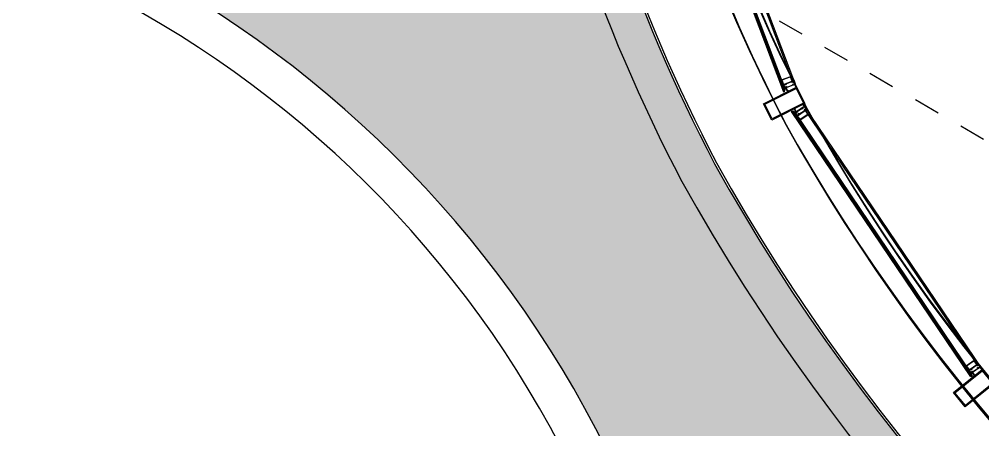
# Model space of a CAD drawing. Header units: millimetres. Extents: x 836200 to 838100, y 1173100 to 1174502.
# Drawn here: x 837833.157 to 837836.828, y 1173291.347 to 1173292.912 of the extents above; entities that cross this region are included whole.
import ezdxf

# ---------------------------------------------------------------- set-up
doc = ezdxf.new("R2010")
doc.units = ezdxf.units.MM
doc.linetypes.add('OLD-ANT-PLANTAS PROPUESTAS$0$KCIG-XR-ESTRUCTURA$0$ACAD_ISO10W100', pattern=[18, 12, -3, 0, -3])
for name, color, linetype in [('A-ELIPSES ESPACIOS', 5, 'Continuous'), ('A-FONDO_251', 251, 'Continuous'), ('KCIG-AP-DW-XR-VENTANERIA$0$A-A PERFIL ESTRUCTURAL VENTANERIA', 1, 'Continuous'), ('KCIG-AP-DW-XR-VENTANERIA$0$A-Linea-1', 1, 'Continuous'), ('OLD-ANT-PLANTAS PROPUESTAS$0$A-BORDE DE LOSA PERFIL IPE', 2, 'Continuous'), ('OLD-ANT-PLANTAS PROPUESTAS$0$A-EJES', 251, 'OLD-ANT-PLANTAS PROPUESTAS$0$KCIG-XR-ESTRUCTURA$0$ACAD_ISO10W100'), ('OLD-ANT-PLANTAS PROPUESTAS$0$A-ESTRUCTURA', 5, 'Continuous'), ('OLD-ANT-PLANTAS PROPUESTAS$0$A-FONDO_251', 251, 'Continuous'), ('OLD-ANT-PLANTAS PROPUESTAS$0$A-FONDO_253', 253, 'Continuous'), ('OLD-ANT-PLANTAS PROPUESTAS$0$A-Linea-1', 1, 'Continuous')]:
    doc.layers.add(name, color=color, linetype=linetype)
pattern_1 = [(360, (-849.747, 1687.621), (9e-16, 6.985), [5.08, -1.905]), (90, (-849.747, 1687.621), (-6.985, 9e-16), [5.08, -1.905])]
pattern_2 = [(360, (-849.822, 1688.314), (9e-16, 6.985), [5.08, -1.905]), (90, (-849.822, 1688.314), (-6.985, 9e-16), [5.08, -1.905])]

# ---------------------------------------------------------------- blocks, each defined once
blk = doc.blocks.new('KCIG-AP-DW-XR-VENTANERIA$0$A-VENT PERFIL EST')
h = blk.add_hatch()
h.set_pattern_fill('ANGLE', color=255, angle=-37.1016)
h.set_pattern_definition(pattern_1)
h.paths.add_polyline_path([(-0.035, 0.14), (0.035, 0.14), (0.035, 0), (-0.035, 0)])
h = blk.add_hatch()
h.set_pattern_fill('ANGLE', color=251, angle=-37.1016)
h.set_pattern_definition(pattern_1)
h.paths.add_polyline_path([(-0.0315, 0.1365), (0.0315, 0.1365), (0.0315, 0.0035), (-0.0315, 0.0035)], flags=16)
h.paths.add_polyline_path([(-0.035, 0.14), (0.035, 0.14), (0.035, 0), (-0.035, 0)])
at = {"layer": 'KCIG-AP-DW-XR-VENTANERIA$0$A-A PERFIL ESTRUCTURAL VENTANERIA'}
for points in [[(-0.035, 0.14), (0.035, 0.14), (0.035, 0), (-0.035, 0)], [(-0.0315, 0.1365), (0.0315, 0.1365), (0.0315, 0.0035), (-0.0315, 0.0035)]]:
    blk.add_lwpolyline(points, close=True, dxfattribs=at)
blk = doc.blocks.new('KCIG-AP-DW-XR-VENTANERIA$0$A-VENT MOD VIDRIO 011')
h = blk.add_hatch()
h.set_pattern_fill('ANGLE', color=255, angle=-37.1016)
h.set_pattern_definition(pattern_2)
edge = h.paths.add_edge_path()
edge.add_line((0.0122, -0.01), (0.0119, -0.0103))
edge.add_line((0.0119, -0.0103), (0.0119, -0.0277))
edge.add_line((0.0119, -0.0277), (0.0122, -0.028))
edge.add_line((0.0122, -0.028), (0.0119, -0.0283))
edge.add_line((0.0119, -0.0283), (0.0119, -0.0369))
edge.add_line((0.0119, -0.0369), (0.001, -0.0369))
edge.add_line((0.001, -0.0369), (0.001, -0.035))
edge.add_line((0.001, -0.035), (0, -0.0357))
edge.add_line((0, -0.0357), (0, -0.0375))
edge.add_arc((0.0005, -0.0375), 0.0005, 180, 270)
edge.add_line((0.0005, -0.038), (0.015, -0.038))
edge.add_arc((0.015, -0.037), 0.001, 270, 360)
edge.add_line((0.016, -0.037), (0.016, -0.0347))
edge.add_line((0.016, -0.0347), (0.015, -0.0353))
edge.add_line((0.015, -0.0353), (0.015, -0.037))
edge.add_line((0.015, -0.037), (0.013, -0.037))
edge.add_line((0.013, -0.037), (0.013, -0.0085))
edge.add_line((0.013, -0.0085), (0.0148, -0.0085))
edge.add_line((0.0148, -0.0085), (0.0148, -0.0103))
edge.add_arc((0.0152, -0.0103), 0.0004, 180, 270)
edge.add_line((0.0152, -0.0107), (0.0154, -0.0107))
edge.add_arc((0.0154, -0.0103), 0.0004, 270, 360)
edge.add_line((0.0158, -0.0103), (0.0158, -0.0085))
edge.add_arc((0.0148, -0.0085), 0.001, 360, 450)
edge.add_line((0.0148, -0.0075), (0.013, -0.0075))
edge.add_line((0.013, -0.0075), (0.013, -0.0011))
edge.add_line((0.013, -0.0011), (0.0225, -0.0011))
edge.add_line((0.0225, -0.0011), (0.0225, -0.0025))
edge.add_arc((0.0235, -0.0025), 0.001, 180, 270)
edge.add_line((0.0235, -0.0035), (0.0251, -0.0035))
edge.add_line((0.0251, -0.0035), (0.0251, -0.0025))
edge.add_line((0.0251, -0.0025), (0.0235, -0.0025))
edge.add_line((0.0235, -0.0025), (0.0235, -0.0011))
edge.add_line((0.0235, -0.0011), (0.0298, -0.0011))
edge.add_line((0.0298, -0.0011), (0.0298, -0.0025))
edge.add_line((0.0298, -0.0025), (0.0281, -0.0025))
edge.add_line((0.0281, -0.0025), (0.0281, -0.0035))
edge.add_line((0.0281, -0.0035), (0.0298, -0.0035))
edge.add_arc((0.0298, -0.0025), 0.001, 270, 360)
edge.add_line((0.0308, -0.0025), (0.0308, -0.001))
edge.add_arc((0.0298, -0.001), 0.001, 0, 90)
edge.add_line((0.0298, 0), (0.0133, 0))
edge.add_line((0.0133, 0), (0.013, -0.0003))
edge.add_line((0.013, -0.0003), (0.0127, 0))
edge.add_line((0.0127, 0), (0.0005, 0))
edge.add_arc((0.0005, -0.0005), 0.0005, 90, 180)
edge.add_line((0, -0.0005), (0, -0.0023))
edge.add_line((0, -0.0023), (0.001, -0.003))
edge.add_line((0.001, -0.003), (0.001, -0.0011))
edge.add_line((0.001, -0.0011), (0.0119, -0.0011))
edge.add_line((0.0119, -0.0011), (0.0119, -0.0097))
edge.add_line((0.0119, -0.0097), (0.0122, -0.01))
h = blk.add_hatch()
h.set_pattern_fill('ANGLE', color=255, angle=-37.1016)
h.set_pattern_definition(pattern_2)
edge = h.paths.add_edge_path()
edge.add_line((1.2106, -0.01), (1.2109, -0.0103))
edge.add_line((1.2109, -0.0103), (1.2109, -0.0277))
edge.add_line((1.2109, -0.0277), (1.2106, -0.028))
edge.add_line((1.2106, -0.028), (1.2109, -0.0283))
edge.add_line((1.2109, -0.0283), (1.2109, -0.0369))
edge.add_line((1.2109, -0.0369), (1.2218, -0.0369))
edge.add_line((1.2218, -0.0369), (1.2218, -0.035))
edge.add_line((1.2218, -0.035), (1.2229, -0.0357))
edge.add_line((1.2229, -0.0357), (1.2229, -0.0375))
edge.add_arc((1.2224, -0.0375), 0.0005, 270, 360, ccw=False)
edge.add_line((1.2224, -0.038), (1.2079, -0.038))
edge.add_arc((1.2079, -0.037), 0.001, 180, 270, ccw=False)
edge.add_line((1.2069, -0.037), (1.2069, -0.0347))
edge.add_line((1.2069, -0.0347), (1.2079, -0.0353))
edge.add_line((1.2079, -0.0353), (1.2079, -0.037))
edge.add_line((1.2079, -0.037), (1.2099, -0.037))
edge.add_line((1.2099, -0.037), (1.2099, -0.0085))
edge.add_line((1.2099, -0.0085), (1.2081, -0.0085))
edge.add_line((1.2081, -0.0085), (1.2081, -0.0103))
edge.add_arc((1.2077, -0.0103), 0.0004, -90, 0, ccw=False)
edge.add_line((1.2077, -0.0107), (1.2075, -0.0107))
edge.add_arc((1.2075, -0.0103), 0.0004, 180, 270, ccw=False)
edge.add_line((1.2071, -0.0103), (1.2071, -0.0085))
edge.add_arc((1.2081, -0.0085), 0.001, 90, 180, ccw=False)
edge.add_line((1.2081, -0.0075), (1.2099, -0.0075))
edge.add_line((1.2099, -0.0075), (1.2099, -0.0011))
edge.add_line((1.2099, -0.0011), (1.2004, -0.0011))
edge.add_line((1.2004, -0.0011), (1.2004, -0.0025))
edge.add_arc((1.1994, -0.0025), 0.001, 270, 360, ccw=False)
edge.add_line((1.1994, -0.0035), (1.1977, -0.0035))
edge.add_line((1.1977, -0.0035), (1.1977, -0.0025))
edge.add_line((1.1977, -0.0025), (1.1994, -0.0025))
edge.add_line((1.1994, -0.0025), (1.1994, -0.0011))
edge.add_line((1.1994, -0.0011), (1.1931, -0.0011))
edge.add_line((1.1931, -0.0011), (1.1931, -0.0025))
edge.add_line((1.1931, -0.0025), (1.1947, -0.0025))
edge.add_line((1.1947, -0.0025), (1.1947, -0.0035))
edge.add_line((1.1947, -0.0035), (1.1931, -0.0035))
edge.add_arc((1.1931, -0.0025), 0.001, 180, 270, ccw=False)
edge.add_line((1.1921, -0.0025), (1.1921, -0.001))
edge.add_arc((1.1931, -0.001), 0.001, 90, 180, ccw=False)
edge.add_line((1.1931, 0), (1.2096, 0))
edge.add_line((1.2096, 0), (1.2099, -0.0003))
edge.add_line((1.2099, -0.0003), (1.2102, 0))
edge.add_line((1.2102, 0), (1.2224, 0))
edge.add_arc((1.2224, -0.0005), 0.0005, 0, 90, ccw=False)
edge.add_line((1.2229, -0.0005), (1.2229, -0.0023))
edge.add_line((1.2229, -0.0023), (1.2218, -0.003))
edge.add_line((1.2218, -0.003), (1.2218, -0.0011))
edge.add_line((1.2218, -0.0011), (1.2109, -0.0011))
edge.add_line((1.2109, -0.0011), (1.2109, -0.0097))
edge.add_line((1.2109, -0.0097), (1.2106, -0.01))
h = blk.add_hatch()
h.set_pattern_fill('ANGLE', color=255, angle=-37.1016)
h.set_pattern_definition(pattern_2)
h.paths.add_polyline_path([(0.008, -0.0434), (0.027, -0.0434), (0.027, -0.0461), (0.008, -0.0461)])
edge = h.paths.add_edge_path()
edge.add_line((0.0145, -0.0414), (0.0145, -0.0421))
edge.add_line((0.0145, -0.0421), (0.0105, -0.0421))
edge.add_line((0.0105, -0.0421), (0.0105, -0.0414))
edge.add_line((0.0105, -0.0414), (0.0108, -0.0414))
edge.add_arc((0.0106, -0.0406), 0.000773, 288.4465, 410.8489)
edge.add_arc((0.0074, -0.0437), 0.00517, 44.735, 81.8415)
edge.add_arc((0.0082, -0.0383), 0.000248, 90, 256.2569, ccw=False)
edge.add_arc((0.0089, -0.0439), 0.00591, 51.8359, 96.6051, ccw=False)
edge.add_arc((0.0162, -0.0439), 0.00591, 83.3948, 128.1641, ccw=False)
edge.add_arc((0.0168, -0.0383), 0.000248, -76.2568, 90, ccw=False)
edge.add_arc((0.0176, -0.0437), 0.00519, 98.2241, 135.1993)
edge.add_arc((0.0144, -0.0406), 0.000769, 128.6335, 252.0712)
edge.add_line((0.0142, -0.0414), (0.0145, -0.0414))
edge.add_line((0.0145, -0.0414), (0.0142, -0.0414))
edge.add_line((0.0142, -0.0414), (0.0145, -0.0414))
edge = h.paths.add_edge_path()
edge.add_line((0.0246, -0.0018), (0.0246, -0.0011))
edge.add_line((0.0246, -0.0011), (0.0287, -0.0011))
edge.add_line((0.0287, -0.0011), (0.0287, -0.0018))
edge.add_line((0.0287, -0.0018), (0.0283, -0.0018))
edge.add_arc((0.0286, -0.0025), 0.000773, 108.4465, 230.8489)
edge.add_arc((0.0318, 0.0005), 0.00517, 224.735, 261.8415)
edge.add_arc((0.031, -0.0048), 0.000248, -90, 76.2568, ccw=False)
edge.add_arc((0.0303, 0.0008), 0.00591, 231.8359, 276.6052, ccw=False)
edge.add_arc((0.023, 0.0008), 0.00591, 263.3948, 308.1641, ccw=False)
edge.add_arc((0.0223, -0.0048), 0.000248, 103.7432, 270, ccw=False)
edge.add_arc((0.0215, 0.0005), 0.00519, 278.2241, 315.1993)
edge.add_arc((0.0247, -0.0025), 0.000769, 308.6335, 432.0712)
edge.add_line((0.025, -0.0018), (0.0246, -0.0018))
edge.add_line((0.0246, -0.0018), (0.025, -0.0018))
edge.add_line((0.025, -0.0018), (0.0246, -0.0018))
h = blk.add_hatch()
h.set_pattern_fill('ANGLE', color=255, angle=-37.1016)
h.set_pattern_definition(pattern_2)
edge = h.paths.add_edge_path()
edge.add_line((1.1998, -0.0054), (1.1998, -0.0087))
edge.add_line((1.1998, -0.0087), (1.1984, -0.0078))
edge.add_line((1.1984, -0.0078), (1.1984, -0.0067))
edge.add_line((1.1984, -0.0067), (1.1968, -0.0067))
edge.add_line((1.1968, -0.0067), (1.1968, -0.0349))
edge.add_line((1.1968, -0.0349), (1.1986, -0.0349))
edge.add_line((1.1986, -0.0349), (1.1986, -0.0331))
edge.add_arc((1.199, -0.0331), 0.0004, 90, 180, ccw=False)
edge.add_line((1.199, -0.0327), (1.1994, -0.0327))
edge.add_arc((1.1994, -0.0331), 0.0004, 0, 90, ccw=False)
edge.add_line((1.1998, -0.0331), (1.1998, -0.0354))
edge.add_arc((1.199, -0.0354), 0.0008, 270, 360, ccw=False)
edge.add_line((1.199, -0.0362), (1.1968, -0.0362))
edge.add_line((1.1968, -0.0362), (1.1968, -0.0421))
edge.add_line((1.1968, -0.0421), (1.2059, -0.0421))
edge.add_line((1.2059, -0.0421), (1.2071, -0.0402))
edge.add_line((1.2071, -0.0402), (1.2085, -0.0402))
edge.add_line((1.2085, -0.0402), (1.2073, -0.0421))
edge.add_line((1.2073, -0.0421), (1.2134, -0.0421))
edge.add_line((1.2134, -0.0421), (1.2121, -0.0402))
edge.add_line((1.2121, -0.0402), (1.2136, -0.0402))
edge.add_line((1.2136, -0.0402), (1.2148, -0.0421))
edge.add_line((1.2148, -0.0421), (1.2148, -0.0434))
edge.add_line((1.2148, -0.0434), (0.008, -0.0434))
edge.add_line((0.008, -0.0434), (0.008, -0.0421))
edge.add_line((0.008, -0.0421), (0.0093, -0.0402))
edge.add_line((0.0093, -0.0402), (0.0107, -0.0402))
edge.add_line((0.0107, -0.0402), (0.0095, -0.0421))
edge.add_line((0.0095, -0.0421), (0.0156, -0.0421))
edge.add_line((0.0156, -0.0421), (0.0143, -0.0402))
edge.add_line((0.0143, -0.0402), (0.0157, -0.0402))
edge.add_line((0.0157, -0.0402), (0.017, -0.0421))
edge.add_line((0.017, -0.0421), (0.026, -0.0421))
edge.add_line((0.026, -0.0421), (0.026, -0.0362))
edge.add_line((0.026, -0.0362), (0.0238, -0.0362))
edge.add_arc((0.0238, -0.0354), 0.0008, 180, 270, ccw=False)
edge.add_line((0.023, -0.0354), (0.023, -0.0331))
edge.add_arc((0.0234, -0.0331), 0.0004, 90, 180, ccw=False)
edge.add_line((0.0234, -0.0327), (0.0238, -0.0327))
edge.add_arc((0.0238, -0.0331), 0.0004, 0, 90, ccw=False)
edge.add_line((0.0242, -0.0331), (0.0242, -0.0349))
edge.add_line((0.0242, -0.0349), (0.026, -0.0349))
edge.add_line((0.026, -0.0349), (0.026, -0.0067))
edge.add_line((0.026, -0.0067), (0.0244, -0.0067))
edge.add_line((0.0244, -0.0067), (0.0244, -0.0078))
edge.add_line((0.0244, -0.0078), (0.023, -0.0087))
edge.add_line((0.023, -0.0087), (0.023, -0.0054))
edge.add_line((0.023, -0.0054), (1.1998, -0.0054))
h = blk.add_hatch()
h.set_pattern_fill('ANGLE', color=255, angle=-37.1016)
h.set_pattern_definition(pattern_2)
h.paths.add_polyline_path([(1.2148, -0.0434), (1.1958, -0.0434), (1.1958, -0.0461), (1.2148, -0.0461)])
edge = h.paths.add_edge_path()
edge.add_line((1.2083, -0.0414), (1.2083, -0.0421))
edge.add_line((1.2083, -0.0421), (1.2124, -0.0421))
edge.add_line((1.2124, -0.0421), (1.2124, -0.0414))
edge.add_line((1.2124, -0.0414), (1.212, -0.0414))
edge.add_arc((1.2123, -0.0406), 0.000773, 129.1511, 251.5535, ccw=False)
edge.add_arc((1.2155, -0.0437), 0.00517, 98.1585, 135.265, ccw=False)
edge.add_arc((1.2147, -0.0383), 0.000248, 283.7431, 449.9999)
edge.add_arc((1.214, -0.0439), 0.00591, 83.3948, 128.1641)
edge.add_arc((1.2067, -0.0439), 0.00591, 51.8359, 96.6051)
edge.add_arc((1.206, -0.0383), 0.000248, 90, 256.2569)
edge.add_arc((1.2052, -0.0437), 0.00519, 44.8007, 81.7759, ccw=False)
edge.add_arc((1.2084, -0.0406), 0.000769, -72.0712, 51.3666, ccw=False)
edge.add_line((1.2087, -0.0414), (1.2083, -0.0414))
edge.add_line((1.2083, -0.0414), (1.2087, -0.0414))
edge.add_line((1.2087, -0.0414), (1.2083, -0.0414))
edge = h.paths.add_edge_path()
edge.add_line((1.1982, -0.0018), (1.1982, -0.0011))
edge.add_line((1.1982, -0.0011), (1.1942, -0.0011))
edge.add_line((1.1942, -0.0011), (1.1942, -0.0018))
edge.add_line((1.1942, -0.0018), (1.1945, -0.0018))
edge.add_arc((1.1943, -0.0025), 0.000773, -50.8489, 71.5536, ccw=False)
edge.add_arc((1.1911, 0.0005), 0.00517, 278.1585, 315.265, ccw=False)
edge.add_arc((1.1919, -0.0048), 0.000248, 103.7432, 270)
edge.add_arc((1.1926, 0.0008), 0.00591, 263.3949, 308.1641)
edge.add_arc((1.1999, 0.0008), 0.00591, 231.8359, 276.6051)
edge.add_arc((1.2005, -0.0048), 0.000248, 270, 436.2568)
edge.add_arc((1.2013, 0.0005), 0.00519, 224.8007, 261.7759, ccw=False)
edge.add_arc((1.1981, -0.0025), 0.000769, 107.9288, 231.3666, ccw=False)
edge.add_line((1.1979, -0.0018), (1.1982, -0.0018))
edge.add_line((1.1982, -0.0018), (1.1979, -0.0018))
edge.add_line((1.1979, -0.0018), (1.1982, -0.0018))
h = blk.add_hatch()
h.set_pattern_fill('ANSI31', color=251, scale=0.001, angle=-37.1016)
h.set_pattern_definition([(45, (-849.8819873, 1687.5950843), (-0.0022450640303, 0.0022450640303), [])])
h.paths.add_polyline_path([(0.0014, -0.0461), (0.0014, -0.0521), (1.2214, -0.0521), (1.2214, -0.0461)])
at = {"color": 2}
for points in [[(0.0122, -0.01), (0.0119, -0.0103), (0.0119, -0.0277), (0.0122, -0.028), (0.0119, -0.0283), (0.0119, -0.0369), (0.001, -0.0369), (0.001, -0.035), (0, -0.0357), (0, -0.0375, 0.414214), (0.0005, -0.038), (0.015, -0.038, 0.414214), (0.016, -0.037), (0.016, -0.0347), (0.015, -0.0353), (0.015, -0.037), (0.013, -0.037), (0.013, -0.0085), (0.0148, -0.0085), (0.0148, -0.0103, 0.414214), (0.0152, -0.0107), (0.0154, -0.0107, 0.414214), (0.0158, -0.0103), (0.0158, -0.0085, 0.414214), (0.0148, -0.0075), (0.013, -0.0075), (0.013, -0.0011), (0.0225, -0.0011), (0.0225, -0.0025, 0.414214), (0.0235, -0.0035), (0.0251, -0.0035), (0.0251, -0.0025), (0.0235, -0.0025), (0.0235, -0.0011), (0.0298, -0.0011), (0.0298, -0.0025), (0.0281, -0.0025), (0.0281, -0.0035), (0.0298, -0.0035, 0.414214), (0.0308, -0.0025), (0.0308, -0.001, 0.414214), (0.0298, 0), (0.0133, 0), (0.013, -0.0003), (0.0127, 0), (0.0005, 0, 0.414214), (0, -0.0005), (0, -0.0023), (0.001, -0.003), (0.001, -0.0011), (0.0119, -0.0011), (0.0119, -0.0097)], [(1.2106, -0.01), (1.2109, -0.0103), (1.2109, -0.0277), (1.2106, -0.028), (1.2109, -0.0283), (1.2109, -0.0369), (1.2218, -0.0369), (1.2218, -0.035), (1.2229, -0.0357), (1.2229, -0.0375, -0.414214), (1.2224, -0.038), (1.2079, -0.038, -0.414214), (1.2069, -0.037), (1.2069, -0.0347), (1.2079, -0.0353), (1.2079, -0.037), (1.2099, -0.037), (1.2099, -0.0085), (1.2081, -0.0085), (1.2081, -0.0103, -0.414214), (1.2077, -0.0107), (1.2075, -0.0107, -0.414214), (1.2071, -0.0103), (1.2071, -0.0085, -0.414214), (1.2081, -0.0075), (1.2099, -0.0075), (1.2099, -0.0011), (1.2004, -0.0011), (1.2004, -0.0025, -0.414214), (1.1994, -0.0035), (1.1977, -0.0035), (1.1977, -0.0025), (1.1994, -0.0025), (1.1994, -0.0011), (1.1931, -0.0011), (1.1931, -0.0025), (1.1947, -0.0025), (1.1947, -0.0035), (1.1931, -0.0035, -0.414214), (1.1921, -0.0025), (1.1921, -0.001, -0.414214), (1.1931, 0), (1.2096, 0), (1.2099, -0.0003), (1.2102, 0), (1.2224, 0, -0.414214), (1.2229, -0.0005), (1.2229, -0.0023), (1.2218, -0.003), (1.2218, -0.0011), (1.2109, -0.0011), (1.2109, -0.0097)]]:
    blk.add_lwpolyline(points, format="xyb", close=True, dxfattribs=at)
blk.add_lwpolyline([(1.1998, -0.0054), (1.1998, -0.0087), (1.1984, -0.0078), (1.1984, -0.0067), (1.1968, -0.0067), (1.1968, -0.0349), (1.1986, -0.0349), (1.1986, -0.0331, -0.414213), (1.199, -0.0327), (1.1994, -0.0327, -0.414214), (1.1998, -0.0331), (1.1998, -0.0354, -0.414214), (1.199, -0.0362), (1.1968, -0.0362), (1.1968, -0.0421), (1.2059, -0.0421), (1.2071, -0.0402), (1.2085, -0.0402), (1.2073, -0.0421), (1.2134, -0.0421), (1.2121, -0.0402), (1.2136, -0.0402), (1.2148, -0.0421), (1.2148, -0.0434), (0.008, -0.0434), (0.008, -0.0421), (0.0093, -0.0402), (0.0107, -0.0402), (0.0095, -0.0421), (0.0156, -0.0421), (0.0143, -0.0402), (0.0157, -0.0402), (0.017, -0.0421), (0.026, -0.0421), (0.026, -0.0362), (0.0238, -0.0362, -0.414214), (0.023, -0.0354), (0.023, -0.0331, -0.414214), (0.0234, -0.0327), (0.0238, -0.0327, -0.414213), (0.0242, -0.0331), (0.0242, -0.0349), (0.026, -0.0349), (0.026, -0.0067), (0.0244, -0.0067), (0.0244, -0.0078), (0.023, -0.0087), (0.023, -0.0054), (1.1998, -0.0054)], format="xyb", dxfattribs=at)
at = {"color": 253}
for points in [[(0.0246, -0.0018), (0.0246, -0.0011), (0.0287, -0.0011), (0.0287, -0.0018), (0.0283, -0.0018, 0.591413), (0.0281, -0.0031, 0.163337), (0.031, -0.0046, -0.886725), (0.031, -0.0051, -0.197866), (0.0267, -0.0039, -0.197866), (0.0223, -0.0051, -0.886725), (0.0223, -0.0046, 0.162749), (0.0252, -0.0031, 0.597526), (0.025, -0.0018), (0.0246, -0.0018), (0.025, -0.0018)], [(1.1982, -0.0018), (1.1982, -0.0011), (1.1942, -0.0011), (1.1942, -0.0018), (1.1945, -0.0018, -0.591413), (1.1948, -0.0031, -0.163337), (1.1918, -0.0046, 0.886725), (1.1919, -0.0051, 0.197866), (1.1962, -0.0039, 0.197866), (1.2005, -0.0051, 0.886725), (1.2006, -0.0046, -0.162749), (1.1977, -0.0031, -0.597526), (1.1979, -0.0018), (1.1982, -0.0018), (1.1979, -0.0018)], [(0.0145, -0.0414), (0.0145, -0.0421), (0.0105, -0.0421), (0.0105, -0.0414), (0.0108, -0.0414, 0.591413), (0.0111, -0.04, 0.163337), (0.0081, -0.0386, -0.886725), (0.0082, -0.0381, -0.197866), (0.0125, -0.0393, -0.197866), (0.0168, -0.0381, -0.886725), (0.0169, -0.0386, 0.162749), (0.014, -0.04, 0.597526), (0.0142, -0.0414), (0.0145, -0.0414), (0.0142, -0.0414)], [(1.2083, -0.0414), (1.2083, -0.0421), (1.2124, -0.0421), (1.2124, -0.0414), (1.212, -0.0414, -0.591413), (1.2118, -0.04, -0.163337), (1.2147, -0.0386, 0.886725), (1.2147, -0.0381, 0.197866), (1.2103, -0.0393, 0.197866), (1.206, -0.0381, 0.886725), (1.206, -0.0386, -0.162749), (1.2089, -0.04, -0.597526), (1.2087, -0.0414), (1.2083, -0.0414), (1.2087, -0.0414)]]:
    blk.add_lwpolyline(points, format="xyb", close=True, dxfattribs=at)
at = {"color": 2}
for points in [[(0.0447, -0.0421), (0.0273, -0.0421), (0.0273, -0.0067), (0.0447, -0.0067)], [(1.1781, -0.0421), (1.1955, -0.0421), (1.1955, -0.0067), (1.1781, -0.0067)]]:
    blk.add_lwpolyline(points, close=True, dxfattribs=at)
for points in [[(0.046, -0.0434), (0.046, -0.0054)], [(1.1768, -0.0434), (1.1768, -0.0054)]]:
    blk.add_lwpolyline(points, dxfattribs=at)
at = {"color": 253}
for points in [[(0.008, -0.0434), (0.027, -0.0434), (0.027, -0.0461), (0.008, -0.0461)], [(1.2148, -0.0434), (1.1958, -0.0434), (1.1958, -0.0461), (1.2148, -0.0461)]]:
    blk.add_lwpolyline(points, close=True, dxfattribs=at)
at = {"layer": 'KCIG-AP-DW-XR-VENTANERIA$0$A-Linea-1'}
blk.add_line((1.2229, 0), (0, 0), dxfattribs=at)
blk.add_lwpolyline([(0.0014, -0.0461), (0.0014, -0.0521), (1.2214, -0.0521), (1.2214, -0.0461)], close=True, dxfattribs=at)
blk = doc.blocks.new('KCIG-AP-DW-XR-VENTANERIA')
at = {"rotation": 290.68590138727}
blk.add_blockref('KCIG-AP-DW-XR-VENTANERIA$0$A-VENT MOD VIDRIO 011', (838723.024, 1172120.5238), dxfattribs=at)
at = {"xscale": -0.9999999999999996, "rotation": 304.0316598251133}
blk.add_blockref('KCIG-AP-DW-XR-VENTANERIA$0$A-VENT MOD VIDRIO 011', (838724.164, 1172118.3036), dxfattribs=at)
at = {"layer": 'KCIG-AP-DW-XR-VENTANERIA$0$A-A PERFIL ESTRUCTURAL VENTANERIA'}
for p, rotation in [((838723.4719, 1172119.3486), 116.6639787744443), ((838724.1858, 1172118.2769), 129.0548779877114)]:
    blk.add_blockref('KCIG-AP-DW-XR-VENTANERIA$0$A-VENT PERFIL EST', p, dxfattribs=dict(at, rotation=rotation))
blk = doc.blocks.new('OLD-ANT-PLANTAS PROPUESTAS$0$EST CUB')
at = {"layer": 'OLD-ANT-PLANTAS PROPUESTAS$0$A-EJES', "ltscale": 0.001}
blk.add_lwpolyline([(2004.291, -1933.7558), (2007.3593, -1941.044)], dxfattribs=at)

msp = doc.modelspace()

# ---------------------------------------------------------------- hatches: boundary and pattern name
at = {"layer": 'A-FONDO_251'}
h = msp.add_hatch(dxfattribs=at)
h.set_pattern_fill('AR-SAND', color=256, scale=0.01)
h.set_pattern_definition([(74.60164, (837267.5798, 1174105.3401), (-0.30799046, 0.3806878), [0, -0.38608, 0, -0.4318, 0, -0.41275]), (44.60164, (837267.5798, 1174105.3401), (-0.0738862, 0.8428821), [0, -0.20828, 0, -0.34798, 0, -0.13335]), (4.60164, (837267.3306, 1174105.15163), (0.6300022, 0.47829721), [0, -0.127, 0, -0.4572, 0, -0.5969]), (354.60164, (837267.3306, 1174105.1516), (0.47450934, 0.63840177), [0, -0.0635, 0, -0.29972, 0, -0.3429])])
edge = h.paths.add_edge_path()
edge.add_line((837851.0832, 1173312.5085), (837851.1283, 1173312.4841))
edge.add_arc((837840.6892, 1173316.6587), 11.2428, 303.58448, 338.20369, ccw=False)
edge.add_arc((837834.3304, 1173323.023), 20.1408, 289.52181, 308.6455, ccw=False)
edge.add_arc((837843.7981, 1173295.603), 8.87, 107.97531, 180.06099)
edge.add_arc((837841.932, 1173295.5124), 7.0044, 179.33629, 246.52977)
edge.add_arc((837843.2266, 1173300.0333), 11.683, 249.538, 301.76847)
edge.add_arc((837844.2058, 1173299.4284), 10.6655, 299.00614, 338.13099)
edge.add_arc((837846.5663, 1173295.9324), 7.5525, 283.05473, 356.38099, ccw=False)
edge.add_arc((837850.9921, 1173281.9388), 7.1719, 112.28635, 191.82705)
edge.add_arc((837834.7384, 1173278.7958), 9.3844, -50.43566, 10.26995, ccw=False)
edge.add_arc((837836.7538, 1173276.3978), 6.2521, 215.49283, 309.32341, ccw=False)
edge.add_arc((837839.3269, 1173278.1842), 9.3844, 169.74429, 215.25189, ccw=False)
edge.add_arc((837839.6476, 1173278.0522), 9.7237, 122.18564, 169.31536, ccw=False)
edge.add_arc((837831.61, 1173289.3989), 4.2292, 312.5174, 455.5258)
edge.add_arc((837830.0985, 1173303.8843), 10.3351, 247.6812, 276.13341, ccw=False)
edge.add_arc((837829.375, 1173302.7962), 9.0573, 197.92684, 249.30176, ccw=False)
edge.add_arc((837827.4344, 1173301.6936), 6.8864, 171.9449, 194.16606, ccw=False)
edge.add_arc((837827.4344, 1173301.6936), 6.8864, 124.76014, 171.9449, ccw=False)
edge.add_arc((837829.3858, 1173298.8478), 10.337, 90, 124.65274, ccw=False)
edge.add_arc((837829.4313, 1173298.9979), 10.187, 56.00551, 90.25598, ccw=False)
edge.add_arc((837840.8044, 1173317.2243), 11.3089, 239.86504, 335.35484)
at = {"layer": 'OLD-ANT-PLANTAS PROPUESTAS$0$A-FONDO_251'}
h = msp.add_hatch(dxfattribs=at)
h.set_pattern_fill('AR-SAND', color=256, scale=0.01)
h.set_pattern_definition([(74.60164, (837267.57583, 1174105.3327), (-0.30799046, 0.3806878), [0, -0.38608, 0, -0.4318, 0, -0.41275]), (44.60164, (837267.5758, 1174105.3327), (-0.0738862, 0.8428821), [0, -0.20828, 0, -0.34798, 0, -0.13335]), (4.60164, (837267.32665, 1174105.14424), (0.6300022, 0.47829721), [0, -0.127, 0, -0.4572, 0, -0.5969]), (354.60164, (837267.32665, 1174105.14424), (0.47450934, 0.63840177), [0, -0.0635, 0, -0.29972, 0, -0.3429])])
edge = h.paths.add_edge_path()
edge.add_arc((837835.0255, 1173321.7399), 18.7062, 288.80962, 325.39366, ccw=False)
edge.add_arc((837843.7942, 1173295.5956), 8.87, 107.97531, 180.06099)
edge.add_arc((837841.9281, 1173295.505), 7.0044, 179.33629, 246.52977)
edge.add_arc((837843.2226, 1173300.026), 11.683, 249.538, 301.76847)
edge.add_arc((837844.0044, 1173299.5952), 10.914, 299.46903, 337.66809)
edge.add_arc((837846.5624, 1173295.925), 7.5525, 283.05473, 356.38099, ccw=False)
edge.add_arc((837850.9882, 1173281.9315), 7.1719, 112.28635, 191.82705)
edge.add_arc((837834.7344, 1173278.7884), 9.3844, -50.43566, 10.26995, ccw=False)
edge.add_arc((837836.7499, 1173276.3904), 6.2521, 215.49283, 309.32341, ccw=False)
edge.add_arc((837839.323, 1173278.1768), 9.3844, 169.74429, 215.25189, ccw=False)
edge.add_arc((837839.6437, 1173278.0448), 9.7237, 122.18564, 169.31536, ccw=False)
edge.add_arc((837831.6061, 1173289.3915), 4.2292, 312.5174, 455.5258)
edge.add_arc((837830.0946, 1173303.8769), 10.3351, 247.6812, 276.13341, ccw=False)
edge.add_arc((837829.371, 1173302.7888), 9.0573, 197.92684, 249.30176, ccw=False)
edge.add_arc((837827.4304, 1173301.6862), 6.8864, 171.9449, 194.16606, ccw=False)
edge.add_arc((837827.4304, 1173301.6862), 6.8864, 124.76014, 171.9449, ccw=False)
edge.add_arc((837829.3818, 1173298.8404), 10.337, 90, 124.65274, ccw=False)
edge.add_arc((837829.4273, 1173298.9905), 10.187, 56.00551, 90.25598, ccw=False)
edge.add_arc((837840.8219, 1173317.3867), 11.4667, 240.19863, 326.84775)
at = {"layer": 'OLD-ANT-PLANTAS PROPUESTAS$0$A-FONDO_253'}
h = msp.add_hatch(color=256, dxfattribs=at)
h.dxf.hatch_style = 1
edge = h.paths.add_edge_path(flags=16)
edge.add_arc((837874.2897, 1173292.5351), 20.4194, 105.86267, 165.77179, ccw=False)
edge.add_arc((837872.6985, 1173296.5665), 16.1123, 73.81493, 104.33815, ccw=False)
edge.add_arc((837878.8314, 1173318.9683), 7.1199, 256.66849, 445.63976)
edge.add_arc((837881.8446, 1173340.7756), 14.9143, 208.63667, 260.45975, ccw=False)
edge.add_line((837868.7547, 1173333.6279), (837868.0888, 1173334.765))
edge.add_arc((837865.9815, 1173333.3128), 2.5592, 34.5694, 85.6559)
edge.add_arc((837865.5923, 1173321.9311), 13.9458, 87.60424, 188.24951)
edge.add_arc((837840.8036, 1173317.2307), 11.3141, 9.237, 13.80337, ccw=False)
edge.add_arc((837840.9158, 1173316.8891), 11.2637, -31.29137, 11.04387, ccw=False)
edge.add_arc((837835.0397, 1173321.7263), 18.8285, 289.60043, 325.41575, ccw=False)
edge.add_arc((837843.8233, 1173295.5862), 8.7574, 106.36478, 188.92622)
edge.add_arc((837841.5155, 1173295.3428), 6.4409, 189.97285, 207.57469)
edge.add_arc((837842.3472, 1173295.9977), 7.4838, 209.07161, 264.02813)
edge.add_arc((837843.056, 1173309.2746), 20.7734, 265.89403, 274.82198)
edge.add_arc((837842.7827, 1173301.1029), 12.6899, 279.15706, 322.6766)
edge.add_arc((837846.8103, 1173297.9117), 7.5528, 323.40253, 343.54709)
edge.add_arc((837839.5939, 1173300.0751), 15.0865, 343.42967, 348.40746)
edge.add_arc((837874.4688, 1173292.4307), 20.6188, 165.61295, 167.07257, ccw=False)
edge = h.paths.add_edge_path()
edge.add_arc((837874.2897, 1173292.5351), 20.2777, 105.868, 165.77235, ccw=False)
edge.add_arc((837872.6985, 1173296.5665), 15.9706, 73.80236, 104.33139, ccw=False)
edge.add_arc((837878.8314, 1173318.9683), 7.2616, 256.64044, 445.58881)
edge.add_arc((837881.8446, 1173340.7756), 14.7726, 208.55885, 260.43507, ccw=False)
edge.add_line((837868.8695, 1173333.7134), (837868.17, 1173334.8932))
edge.add_arc((837866.0249, 1173333.4134), 2.606, 34.6001, 86.5478)
edge.add_arc((837865.5983, 1173321.9333), 14.0935, 87.62704, 188.29167)
edge.add_arc((837840.8036, 1173317.2307), 11.1724, 9.22554, 13.82715, ccw=False)
edge.add_arc((837840.9158, 1173316.8891), 11.1219, -31.27041, 11.05538, ccw=False)
edge.add_arc((837835.0397, 1173321.7263), 18.6868, 289.61263, 325.40325, ccw=False)
edge.add_arc((837843.8233, 1173295.5862), 8.8991, 106.3907, 188.93455)
edge.add_arc((837841.5155, 1173295.3428), 6.5826, 189.96157, 207.59082)
edge.add_arc((837842.3472, 1173295.9977), 7.6255, 209.05772, 264.04552)
edge.add_arc((837843.056, 1173309.2746), 20.9151, 265.88773, 274.83666)
edge.add_arc((837842.7827, 1173301.1029), 12.8316, 279.13309, 322.6806)
edge.add_arc((837846.8103, 1173297.9117), 7.6945, 323.39583, 343.54601)
edge.add_arc((837839.5939, 1173300.0751), 15.2282, 343.43022, 348.40122)
edge.add_arc((837874.4688, 1173292.4307), 20.4771, 165.6124, 167.06797, ccw=False)
h = msp.add_hatch(color=256, dxfattribs=at)
h.dxf.hatch_style = 1
edge = h.paths.add_edge_path(flags=16)
edge.add_arc((837874.2897, 1173292.5351), 20.4194, 105.86267, 165.77179, ccw=False)
edge.add_arc((837872.6985, 1173296.5665), 16.1123, 73.81493, 104.33815, ccw=False)
edge.add_arc((837878.8314, 1173318.9683), 7.1199, 256.66849, 445.63976)
edge.add_arc((837881.8446, 1173340.7756), 14.9143, 208.63667, 260.45975, ccw=False)
edge.add_line((837868.7547, 1173333.6279), (837868.0888, 1173334.765))
edge.add_arc((837865.9815, 1173333.3128), 2.5592, 34.5694, 85.6559)
edge.add_arc((837865.5923, 1173321.9311), 13.9458, 87.60424, 188.24951)
edge.add_arc((837840.8036, 1173317.2307), 11.3141, 9.237, 13.80337, ccw=False)
edge.add_arc((837840.9158, 1173316.8891), 11.2637, -31.29137, 11.04387, ccw=False)
edge.add_arc((837835.0397, 1173321.7263), 18.8285, 289.60043, 325.41575, ccw=False)
edge.add_arc((837843.8233, 1173295.5862), 8.7574, 106.36478, 188.92622)
edge.add_arc((837841.5155, 1173295.3428), 6.4409, 189.97285, 207.57469)
edge.add_arc((837842.3472, 1173295.9977), 7.4838, 209.07161, 264.02813)
edge.add_arc((837843.056, 1173309.2746), 20.7734, 265.89403, 274.82198)
edge.add_arc((837842.7827, 1173301.1029), 12.6899, 279.15706, 322.6766)
edge.add_arc((837846.8103, 1173297.9117), 7.5528, 323.40253, 343.54709)
edge.add_arc((837839.5939, 1173300.0751), 15.0865, 343.42967, 348.40746)
edge.add_arc((837874.4688, 1173292.4307), 20.6188, 165.61295, 167.07257, ccw=False)
edge = h.paths.add_edge_path()
edge.add_arc((837874.2897, 1173292.5351), 20.2777, 105.868, 165.77235, ccw=False)
edge.add_arc((837872.6985, 1173296.5665), 15.9706, 73.80236, 104.33139, ccw=False)
edge.add_arc((837878.8314, 1173318.9683), 7.2616, 256.64044, 445.58881)
edge.add_arc((837881.8446, 1173340.7756), 14.7726, 208.55885, 260.43507, ccw=False)
edge.add_line((837868.8695, 1173333.7134), (837868.17, 1173334.8932))
edge.add_arc((837866.0249, 1173333.4134), 2.606, 34.6001, 86.5478)
edge.add_arc((837865.5983, 1173321.9333), 14.0935, 87.62704, 188.29167)
edge.add_arc((837840.8036, 1173317.2307), 11.1724, 9.22554, 13.82715, ccw=False)
edge.add_arc((837840.9158, 1173316.8891), 11.1219, -31.27041, 11.05538, ccw=False)
edge.add_arc((837835.0397, 1173321.7263), 18.6868, 289.61263, 325.40325, ccw=False)
edge.add_arc((837843.8233, 1173295.5862), 8.8991, 106.3907, 188.93455)
edge.add_arc((837841.5155, 1173295.3428), 6.5826, 189.96157, 207.59082)
edge.add_arc((837842.3472, 1173295.9977), 7.6255, 209.05772, 264.04552)
edge.add_arc((837843.056, 1173309.2746), 20.9151, 265.88773, 274.83666)
edge.add_arc((837842.7827, 1173301.1029), 12.8316, 279.13309, 322.6806)
edge.add_arc((837846.8103, 1173297.9117), 7.6945, 323.39583, 343.54601)
edge.add_arc((837839.5939, 1173300.0751), 15.2282, 343.43022, 348.40122)
edge.add_arc((837874.4688, 1173292.4307), 20.4771, 165.6124, 167.06797, ccw=False)

# ---------------------------------------------------------------- linework, layer by layer
at = {"layer": 'OLD-ANT-PLANTAS PROPUESTAS$0$A-BORDE DE LOSA PERFIL IPE', "color": 1}
for points in [[(837854.2618, 1173295.6815, -0.33778), (837848.3144, 1173288.4244, 0.361311), (837844.1157, 1173280.4903, -0.271319), (837840.8071, 1173271.438, -0.433963), (837831.5372, 1173272.6736, -0.419383), (837833.9578, 1173286.0584, 0.7694), (837831.214, 1173293.4517, -0.253457), (837821.9722, 1173297.2456, -0.436743), (837823.4188, 1173307.4671, -0.307477), (837835.2023, 1173307.5638, 1.014458), (837846.125, 1173327.0543, -0.246615), (837839.7348, 1173343.5754, -0.427946), (837851.8612, 1173352.7472, -0.32784), (837867.6603, 1173336.6486, 0.287749), (837879.3899, 1173326.2084, -1.081305), (837877.1535, 1173311.9031, 0.134002), (837868.7453, 1173312.0401, 0.292616), (837854.2618, 1173295.6815)], [(837854.1122, 1173295.6957, -0.338541), (837848.2683, 1173288.5676, 0.361702), (837843.9685, 1173280.4615, -0.271252), (837840.7118, 1173271.5539, -0.433934), (837831.6595, 1173272.7604, -0.419413), (837834.0432, 1173285.9351, 0.769597), (837831.1988, 1173293.601, -0.253474), (837822.0885, 1173297.3404, -0.436731), (837823.5042, 1173307.3438, -0.307598), (837835.123, 1173307.4365, 1.01392), (837846.2112, 1173327.1782, -0.246382), (837839.8838, 1173343.5583, -0.427946), (837851.8372, 1173352.5991, -0.327994), (837867.5133, 1173336.6169, 0.288012), (837879.3688, 1173326.0599, -1.0821), (837877.1875, 1173312.0495, 0.133903), (837868.7062, 1173312.1849, 0.292763)]]:
    msp.add_lwpolyline(points, format="xyb", close=True, dxfattribs=at)
at = {"layer": 'OLD-ANT-PLANTAS PROPUESTAS$0$A-BORDE DE LOSA PERFIL IPE'}
for points in [[(837854.634, 1173297.5188, -0.267502), (837868.7453, 1173312.0401, -0.134002), (837877.1535, 1173311.9031, 1.081305), (837879.3899, 1173326.2084, -0.230299), (837868.8695, 1173333.7134), (837868.17, 1173334.8932, 0.230628), (837866.1818, 1173336.0146, 0.469843), (837851.6522, 1173319.9008, -0.020081), (837851.8314, 1173319.0219, -0.18681), (837850.4221, 1173311.116, -0.157448), (837841.3121, 1173304.1236, 0.376592), (837835.0321, 1173294.2041, 0.077074), (837835.6815, 1173292.294, 0.244642), (837841.5561, 1173288.4133, 0.039067), (837844.8194, 1173288.4339, 0.192332), (837852.9873, 1173293.3236, 0.088149), (837854.1897, 1173295.7323, 0.021693), (837854.5111, 1173297.0134, -0.006351), (837854.634, 1173297.5188)], [(837854.634, 1173297.5188, -0.267502), (837868.7453, 1173312.0401, -0.134002), (837877.1535, 1173311.9031, 1.081305), (837879.3899, 1173326.2084, -0.230299), (837868.8695, 1173333.7134), (837868.17, 1173334.8932, 0.230628), (837866.1818, 1173336.0146, 0.469843), (837851.6522, 1173319.9008, -0.020081), (837851.8314, 1173319.0219, -0.18681), (837850.4221, 1173311.116, -0.157448), (837841.3121, 1173304.1236, 0.376592), (837835.0321, 1173294.2041, 0.077074), (837835.6815, 1173292.294, 0.244642), (837841.5561, 1173288.4133, 0.039067), (837844.8194, 1173288.4339, 0.192332), (837852.9873, 1173293.3236, 0.088149), (837854.1897, 1173295.7323, 0.021693), (837854.5111, 1173297.0134, -0.006351), (837854.634, 1173297.5188)], [(837854.4887, 1173297.5561, -0.267523), (837868.7062, 1173312.1849, -0.133974), (837877.1918, 1173312.0482, 1.081535), (837879.3717, 1173326.0594, -0.230381), (837868.7388, 1173333.6398, -0.184494), (837868.0888, 1173334.765, 0.226674), (837866.1753, 1173335.8647, 0.469663), (837851.7994, 1173319.9303, -0.019883), (837851.9791, 1173319.0483, -0.186855), (837850.548, 1173311.0344, -0.157565), (837841.3584, 1173303.9809, 0.376685), (837835.1801, 1173294.2287, 0.076947), (837835.8135, 1173292.3652, 0.244489), (837841.5693, 1173288.5627, 0.03897), (837844.8012, 1173288.5829, 0.192198), (837852.8674, 1173293.4138, 0.088123), (837854.0459, 1173295.7749, 0.021725), (837854.3645, 1173297.0452, -0.006372), (837854.4887, 1173297.5561)], [(837854.4887, 1173297.5561, -0.267523), (837868.7062, 1173312.1849, -0.133974), (837877.1918, 1173312.0482, 1.081535), (837879.3717, 1173326.0594, -0.230381), (837868.7388, 1173333.6398, -0.184494), (837868.0888, 1173334.765, 0.226674), (837866.1753, 1173335.8647, 0.469663), (837851.7994, 1173319.9303, -0.019883), (837851.9791, 1173319.0483, -0.186855), (837850.548, 1173311.0344, -0.157565), (837841.3584, 1173303.9809, 0.376685), (837835.1801, 1173294.2287, 0.076947), (837835.8135, 1173292.3652, 0.244489), (837841.5693, 1173288.5627, 0.03897), (837844.8012, 1173288.5829, 0.192198), (837852.8674, 1173293.4138, 0.088123), (837854.0459, 1173295.7749, 0.021725), (837854.3645, 1173297.0452, -0.006372), (837854.4887, 1173297.5561)]]:
    msp.add_lwpolyline(points, format="xyb", close=True, dxfattribs=at)
at = {"layer": 'OLD-ANT-PLANTAS PROPUESTAS$0$A-Linea-1'}
for points in [[(837854.4967, 1173297.5539, -0.267524), (837868.7084, 1173312.1769, -0.133976), (837877.1897, 1173312.0402, 1.081522), (837879.3727, 1173326.0676, -0.230055), (837868.7547, 1173333.6279), (837868.0888, 1173334.765, 0.226674), (837866.1753, 1173335.8647, 0.46974), (837851.7909, 1173319.9301, -0.019927), (837851.9709, 1173319.0468, -0.186852), (837850.5411, 1173311.0389, -0.157558), (837841.3559, 1173303.9888, 0.376679), (837835.1719, 1173294.2273, 0.076954), (837835.8062, 1173292.3613, 0.244497), (837841.5686, 1173288.5545, 0.038975), (837844.8022, 1173288.5747, 0.192206), (837852.874, 1173293.4088, 0.088124), (837854.0538, 1173295.7725, 0.021723), (837854.3726, 1173297.0435, -0.006369)], [(837854.4967, 1173297.5539, -0.267524), (837868.7084, 1173312.1769, -0.133976), (837877.1897, 1173312.0402, 1.081522), (837879.3727, 1173326.0676, -0.230055), (837868.7547, 1173333.6279), (837868.0888, 1173334.765, 0.226674), (837866.1753, 1173335.8647, 0.46974), (837851.7909, 1173319.9301, -0.019927), (837851.9709, 1173319.0468, -0.186852), (837850.5411, 1173311.0389, -0.157558), (837841.3559, 1173303.9888, 0.376679), (837835.1719, 1173294.2273, 0.076954), (837835.8062, 1173292.3613, 0.244497), (837841.5686, 1173288.5545, 0.038975), (837844.8022, 1173288.5747, 0.192206), (837852.874, 1173293.4088, 0.088124), (837854.0538, 1173295.7725, 0.021723), (837854.3726, 1173297.0435, -0.006369)], [(837854.1866, 1173297.6459, -0.267572), (837868.6233, 1173312.4865, -0.133918), (837877.2642, 1173312.3472, 1.082016), (837879.3358, 1173325.7659, -0.230544), (837868.4791, 1173333.5019, 0.060428), (837867.8411, 1173334.5939, 0.226878), (837866.1609, 1173335.5663, 0.469287), (837852.0939, 1173320.0055, -0.019494), (837852.2742, 1173319.1175, -0.186943), (837850.7964, 1173310.8869, -0.157796), (837841.444, 1173303.7138, 0.376875), (837835.4669, 1173294.3004, 0.076672), (837836.0677, 1173292.5303, 0.244162), (837841.583, 1173288.8833, 0.038769), (837844.7516, 1173288.9014, 0.191919), (837852.6152, 1173293.6112, 0.088067), (837853.7463, 1173295.8762, 0.021789), (837854.0598, 1173297.1247, -0.006407)], [(837854.1963, 1173297.6318, -0.267572), (837868.6276, 1173312.4775, -0.133918), (837877.2686, 1173312.3414, 1.082016), (837879.3354, 1173325.7608, -0.230544), (837868.4759, 1173333.4929, 0.060428), (837867.8375, 1173334.5847, 0.226878), (837866.157, 1173335.5565, 0.469287), (837852.0956, 1173319.9906, -0.019494), (837852.2761, 1173319.1027, -0.186943), (837850.8013, 1173310.8716, -0.157796), (837841.4515, 1173303.6951, 0.376875), (837835.4778, 1173294.2795, 0.076672), (837836.0792, 1173292.5096, 0.244162), (837841.5958, 1173288.8646, 0.038769), (837844.7644, 1173288.8839, 0.191919), (837852.6263, 1173293.5965, 0.088067), (837853.7567, 1173295.8619, 0.021789), (837854.0697, 1173297.1106, -0.006407)], [(837854.1963, 1173297.6305, -0.267572), (837868.6276, 1173312.4762, -0.133918), (837877.2686, 1173312.3401, 1.082016), (837879.3354, 1173325.7595, -0.230544), (837868.4759, 1173333.4916, 0.060428), (837867.8375, 1173334.5834, 0.226878), (837866.1569, 1173335.5552, 0.469287), (837852.0955, 1173319.9893, -0.019494), (837852.2761, 1173319.1014, -0.186943), (837850.8013, 1173310.8703, -0.157796), (837841.4515, 1173303.6938, 0.376875), (837835.4777, 1173294.2783, 0.076672), (837836.0792, 1173292.5084, 0.244162), (837841.5958, 1173288.8633, 0.038769), (837844.7644, 1173288.8826, 0.191919), (837852.6263, 1173293.5952, 0.088067), (837853.7566, 1173295.8607, 0.021789), (837854.0697, 1173297.1093, -0.006407)], [(837854.0897, 1173297.6694, -0.267587), (837868.5972, 1173312.5817, -0.133899), (837877.2896, 1173312.4427, 1.082181), (837879.3238, 1173325.6653, -0.230598), (837868.392, 1173333.4515, 0.047816), (837867.7868, 1173334.5045, 0.224009), (837866.1564, 1173335.4651, 0.469158), (837852.1921, 1173320.0237, -0.019369), (837852.3726, 1173319.1338, -0.186971), (837850.8803, 1173310.8312, -0.157872), (837841.4748, 1173303.6173, 0.37694), (837835.5655, 1173294.3155, 0.076576), (837836.1557, 1173292.5764, 0.244049), (837841.5918, 1173288.9816, 0.038701), (837844.7394, 1173288.9995, 0.191824), (837852.5353, 1173293.6701, 0.088048), (837853.6504, 1173295.9034, 0.021811), (837853.9621, 1173297.1447, -0.00642)], [(837854.0994, 1173297.6552, -0.267587), (837868.6016, 1173312.5728, -0.133899), (837877.2939, 1173312.4369, 1.082181), (837879.3235, 1173325.6601, -0.230598), (837868.3888, 1173333.4425, 0.047816), (837867.7833, 1173334.4952, 0.224009), (837866.1525, 1173335.4553, 0.469158), (837852.1937, 1173320.0088, -0.019369), (837852.3746, 1173319.119, -0.186971), (837850.8853, 1173310.8159, -0.157872), (837841.4823, 1173303.5986, 0.37694), (837835.5764, 1173294.2947, 0.076576), (837836.1672, 1173292.5558, 0.244049), (837841.6046, 1173288.963, 0.038701), (837844.7522, 1173288.9819, 0.191824), (837852.5464, 1173293.6553, 0.088048), (837853.6608, 1173295.8891, 0.021811), (837853.972, 1173297.1305, -0.00642)]]:
    msp.add_lwpolyline(points, format="xyb", close=True, dxfattribs=at)

# ---------------------------------------------------------------- block references
at = {"layer": 'A-ELIPSES ESPACIOS', "rotation": 359.9995414567428}
msp.add_blockref('KCIG-AP-DW-XR-VENTANERIA', (-896.7182, 1179.9856), dxfattribs=at)
at = {"layer": 'OLD-ANT-PLANTAS PROPUESTAS$0$A-ESTRUCTURA'}
for rotation in [37.10163898863257, 37.10163996291622]:
    msp.add_blockref('OLD-ANT-PLANTAS PROPUESTAS$0$EST CUB', (835066.6682, 1173628.6606), dxfattribs=dict(at, rotation=rotation))

doc.saveas('drawing.dxf')
